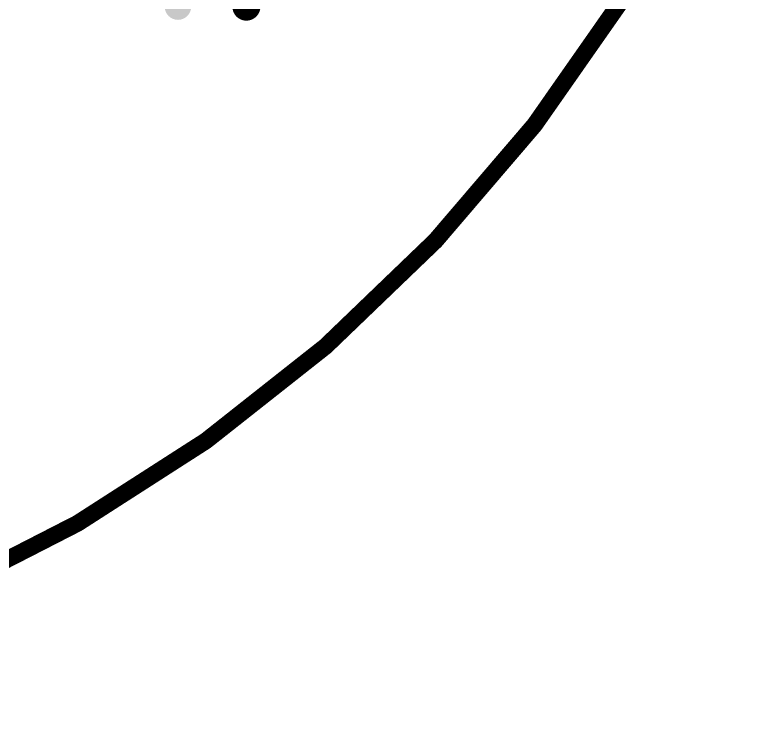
# Model space of a CAD drawing. Header units: millimetres. Extents: x -1.41 to 1.31, y -0.13 to 2.68.
# Drawn here: x 0.642 to 1.312, y -0.126 to 0.522 of the extents above; entities that cross this region are included whole.
import ezdxf

# ---------------------------------------------------------------- set-up
doc = ezdxf.new("R2010")
doc.units = ezdxf.units.MM
doc.header["$MEASUREMENT"] = 0
for name, color, linetype in [('BottomLayer', 5, 'Continuous'), ('Mechanical2', 216, 'Continuous'), ('TopLayer', 1, 'Continuous')]:
    doc.layers.add(name, color=color, linetype=linetype)

msp = doc.modelspace()

# ---------------------------------------------------------------- hatches: boundary and pattern name
at = {"layer": 'BottomLayer'}
h = msp.add_hatch(color=5, dxfattribs=at)
edge = h.paths.add_edge_path()
edge.add_arc((0.787, 0.529), 0.011811, 0, 360)
h = msp.add_hatch(color=5, dxfattribs=at)
edge = h.paths.add_edge_path()
edge.add_arc((0.848, 0.529), 0.011811, 0, 360)
at = {"layer": 'TopLayer'}
h = msp.add_hatch(color=1, dxfattribs=at)
edge = h.paths.add_edge_path()
edge.add_arc((0.787, 0.529), 0.011811, 0, 360)
h = msp.add_hatch(color=1, dxfattribs=at)
edge = h.paths.add_edge_path()
edge.add_arc((0.848, 0.529), 0.011811, 0, 360)

# ---------------------------------------------------------------- linework, layer by layer
at = {"layer": 'Mechanical2', "const_width": 0.015}
msp.add_lwpolyline([(1.304531, 0.7779402, -5.376896980783756), (1.3038379, 1.7829146)], format="xyb", dxfattribs=at)
at = {"layer": 'TopLayer', "const_width": 0.025}
msp.add_lwpolyline([(0.848, 0.529), (0.848, 0.565)], dxfattribs=at)
at = {"layer": 'TopLayer', "const_width": 0.0125}
msp.add_lwpolyline([(0.84175, 0.529, 1), (0.85425, 0.529, 1)], format="xyb", close=True, dxfattribs=at)

doc.saveas('drawing.dxf')
